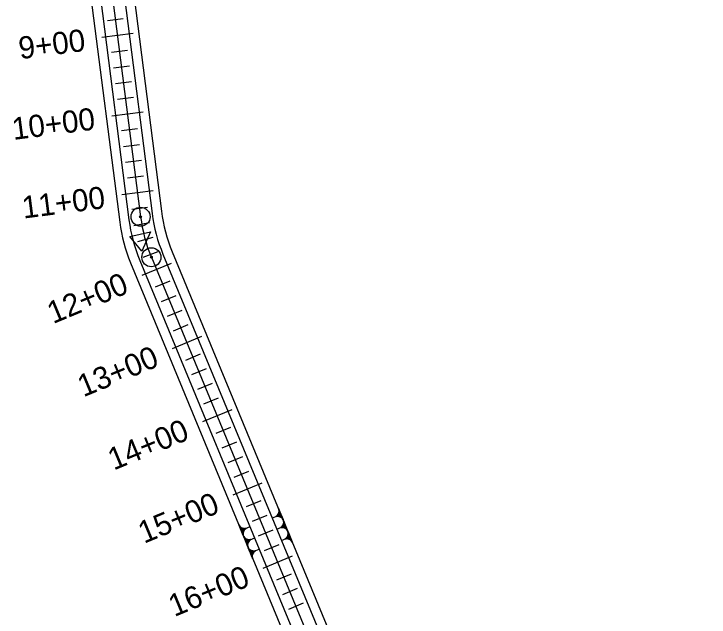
# Model space of a CAD drawing. Extents: x 6943757 to 6978036, y 2270047 to 2282448.
# Drawn here: x 6954577 to 6955453, y 2278909 to 2279670 of the extents above; entities that cross this region are included whole.
import ezdxf

# ---------------------------------------------------------------- set-up
doc = ezdxf.new("R2010")
doc.units = 0
for name, color, linetype in [('C-ALGN-MAJR', 7, 'Continuous'), ('C-ALGN-MARK', 7, 'Continuous'), ('C-ALGN-SYMB', 7, 'Continuous'), ('DESIGN', 7, 'Continuous')]:
    doc.layers.add(name, color=color, linetype=linetype)

msp = doc.modelspace()

# ---------------------------------------------------------------- linework, layer by layer
at = {"layer": 'C-ALGN-MARK'}
for points in [[(6954714.76, 2279663.5), (6954694.92, 2279660.97)], [(6954727.21, 2279644.93), (6954687.53, 2279639.87)], [(6954719.82, 2279623.83), (6954699.98, 2279621.29)], [(6954722.35, 2279603.99), (6954702.51, 2279601.46)], [(6954724.88, 2279584.15), (6954705.04, 2279581.62)], [(6954727.41, 2279564.31), (6954707.57, 2279561.78)], [(6954739.86, 2279545.73), (6954700.19, 2279540.67)], [(6954732.48, 2279524.63), (6954712.64, 2279522.1)], [(6954735.01, 2279504.79), (6954715.17, 2279502.26)], [(6954737.54, 2279484.95), (6954717.7, 2279482.42)], [(6954740.07, 2279465.11), (6954720.23, 2279462.58)], [(6954752.52, 2279446.54), (6954712.84, 2279441.48)], [(6954745.13, 2279425.43), (6954725.29, 2279422.9)], [(6954747.82, 2279406.1), (6954728.13, 2279402.62)], [(6954752.06, 2279387.59), (6954732.81, 2279382.16)], [(6954758.13, 2279369.6), (6954739.52, 2279362.27)], [(6954774.92, 2279355.08), (6954737.96, 2279339.79)], [(6954773.33, 2279332.78), (6954754.85, 2279325.14)], [(6954780.97, 2279314.3), (6954762.49, 2279306.65)], [(6954788.62, 2279295.82), (6954770.14, 2279288.17)], [(6954796.26, 2279277.34), (6954777.78, 2279269.69)], [(6954813.15, 2279262.68), (6954776.19, 2279247.39)], [(6954811.55, 2279240.38), (6954793.07, 2279232.73)], [(6954819.2, 2279221.89), (6954800.72, 2279214.25)], [(6954826.84, 2279203.41), (6954808.36, 2279195.77)], [(6954834.49, 2279184.93), (6954816.01, 2279177.29)], [(6954851.38, 2279170.27), (6954814.41, 2279154.98)], [(6954849.78, 2279147.97), (6954831.3, 2279140.33)], [(6954857.43, 2279129.49), (6954838.95, 2279121.84)], [(6954865.07, 2279111.01), (6954846.59, 2279103.36)], [(6954872.72, 2279092.53), (6954854.24, 2279084.88)], [(6954889.6, 2279077.87), (6954852.64, 2279062.58)], [(6954888.01, 2279055.57), (6954869.53, 2279047.92)], [(6954895.65, 2279037.08), (6954877.17, 2279029.44)], [(6954903.3, 2279018.6), (6954884.82, 2279010.96)], [(6954910.94, 2279000.12), (6954892.46, 2278992.48)], [(6954927.83, 2278985.46), (6954890.87, 2278970.17)], [(6954926.23, 2278963.16), (6954907.75, 2278955.52)], [(6954933.88, 2278944.68), (6954915.4, 2278937.03)], [(6954941.53, 2278926.2), (6954923.04, 2278918.55)]]:
    msp.add_lwpolyline(points, dxfattribs=at)
at = {"layer": 'C-ALGN-SYMB'}
msp.add_lwpolyline([(6954749.18, 2279395.03), (6954738.21, 2279370.54), (6954723.01, 2279389.11)], close=True, dxfattribs=at)
for centre, radius in [((6954736.52, 2279413.91), 12), ((6954736.52, 2279413.91), 1.2), ((6954750.1, 2279362.76), 12), ((6954750.1, 2279362.76), 1.2)]:
    msp.add_circle(centre, radius, dxfattribs=at)
at = {"layer": 'DESIGN'}
for p, q in [((6954677.4, 2280090.71), (6954762.85, 2279420.9)), ((6954665.93, 2280085.77), (6954751.15, 2279417.79)), ((6954637.26, 2280073.43), (6954721.89, 2279410.03)), ((6954651.6, 2280079.6), (6954736.52, 2279413.91)), ((6954625.8, 2280068.5), (6954710.19, 2279406.92)), ((6954750.1, 2279362.76), (6955435.68, 2277705.52)), ((6954764.73, 2279366.65), (6955445.52, 2277720.99)), ((6954776.43, 2279369.76), (6955453.39, 2277733.36)), ((6954723.77, 2279355.77), (6955417.98, 2277677.69)), ((6954735.48, 2279358.88), (6955425.85, 2277690.06)), ((6954902.65, 2279033.89), (6954913.55, 2279038.37)), ((6954928.08, 2279003.03), (6954910.65, 2279045.44)), ((6954860.39, 2279025.14), (6954877.83, 2278982.73)), ((6954874.42, 2279022.65), (6954863.3, 2279018.08)), ((6954908.35, 2279019.71), (6954919.37, 2279024.24)), ((6954880.12, 2279008.47), (6954869.11, 2279003.94)), ((6954914.05, 2279005.53), (6954925.18, 2279010.1)), ((6954885.82, 2278994.28), (6954874.92, 2278989.8))]:
    msp.add_line(p, q, dxfattribs=at)
for points in [[(6954908.66, 2279036.88), (6954909.02, 2279035.99), (6954909.35, 2279036.04), (6954908.92, 2279037.07)], [(6954908.92, 2279037.07), (6954909.35, 2279036.04), (6954909.67, 2279036.09), (6954909.23, 2279037.37)], [(6954909.23, 2279037.37), (6954909.67, 2279036.09), (6954910.13, 2279036.02), (6954909.39, 2279037.61)], [(6954909.39, 2279037.61), (6954910.13, 2279036.02), (6954910.52, 2279035.92), (6954909.63, 2279037.88)], [(6954909.63, 2279037.88), (6954910.52, 2279035.92), (6954910.77, 2279035.94), (6954909.79, 2279038.12)], [(6954909.79, 2279038.12), (6954910.77, 2279035.94), (6954911.05, 2279035.88), (6954909.95, 2279038.35)], [(6954909.95, 2279038.35), (6954911.05, 2279035.88), (6954911.26, 2279035.79), (6954910.11, 2279038.59)], [(6954910.11, 2279038.59), (6954911.26, 2279035.79), (6954911.75, 2279035.65), (6954910.31, 2279038.93)], [(6954910.31, 2279038.93), (6954911.75, 2279035.65), (6954912.06, 2279035.52), (6954910.4, 2279039.14)], [(6954910.4, 2279039.14), (6954912.06, 2279035.52), (6954912.37, 2279035.39), (6954910.56, 2279039.38)], [(6954910.53, 2279039.45), (6954912.16, 2279035.48), (6954912.92, 2279035.1), (6954910.82, 2279040)], [(6954910.56, 2279039.38), (6954912.37, 2279035.39), (6954912.58, 2279035.3), (6954910.64, 2279039.59)], [(6954910.64, 2279039.59), (6954912.68, 2279035.26), (6954913.13, 2279035.01), (6954910.83, 2279040.18)], [(6954910.88, 2279044.68), (6954916.14, 2279031.86), (6954916.46, 2279031.31), (6954910.65, 2279045.44)], [(6954910.83, 2279040.18), (6954913.13, 2279035.01), (6954913.68, 2279034.72), (6954911.02, 2279040.77)], [(6954911.04, 2279044.06), (6954915.99, 2279032.23), (6954916.14, 2279031.86), (6954910.88, 2279044.68)], [(6954911.02, 2279040.77), (6954913.68, 2279034.72), (6954914.08, 2279034.37), (6954911.1, 2279041.41)], [(6954911.13, 2279043.23), (6954915.54, 2279032.91), (6954915.99, 2279032.23), (6954911.04, 2279044.06)], [(6954911.1, 2279041.41), (6954914.08, 2279034.37), (6954914.62, 2279033.9), (6954911.18, 2279042.05)], [(6954911.16, 2279042.73), (6954915.05, 2279033.48), (6954915.54, 2279032.91), (6954911.13, 2279043.23)], [(6954911.18, 2279042.05), (6954914.62, 2279033.9), (6954915.05, 2279033.48), (6954911.16, 2279042.73)], [(6954907.15, 2279035.74), (6954907.15, 2279035.74), (6954907.44, 2279035.86), (6954907.49, 2279035.96)], [(6954907.49, 2279035.96), (6954907.44, 2279035.86), (6954907.62, 2279035.85), (6954907.56, 2279036)], [(6954907.56, 2279036), (6954907.62, 2279035.85), (6954907.84, 2279035.94), (6954907.78, 2279036.09)], [(6954907.78, 2279036.09), (6954907.84, 2279035.94), (6954907.99, 2279036), (6954907.9, 2279036.22)], [(6954907.9, 2279036.22), (6954907.99, 2279036), (6954908.16, 2279035.99), (6954908.01, 2279036.35)], [(6954908.01, 2279036.35), (6954908.16, 2279035.99), (6954908.27, 2279035.94), (6954908.12, 2279036.31)], [(6954908.04, 2279036.28), (6954908.27, 2279035.94), (6954908.59, 2279035.99), (6954908.31, 2279036.48)], [(6954908.31, 2279036.48), (6954908.59, 2279035.99), (6954908.74, 2279036.05), (6954908.47, 2279036.71)], [(6954908.47, 2279036.71), (6954908.74, 2279036.05), (6954909.02, 2279035.99), (6954908.66, 2279036.88)], [(6954916.69, 2279030.54), (6954921.96, 2279017.73), (6954922.27, 2279017.17), (6954916.46, 2279031.31)], [(6954916.86, 2279029.92), (6954921.8, 2279018.09), (6954921.96, 2279017.73), (6954916.69, 2279030.54)], [(6954916.94, 2279029.09), (6954921.35, 2279018.77), (6954921.8, 2279018.09), (6954916.86, 2279029.92)], [(6954917.05, 2279028.62), (6954920.86, 2279019.34), (6954921.35, 2279018.77), (6954916.94, 2279029.09)], [(6954916.99, 2279027.91), (6954920.43, 2279019.77), (6954920.86, 2279019.34), (6954917.05, 2279028.62)], [(6954865.97, 2279011.77), (6954860.63, 2279024.55), (6954860.39, 2279025.14), (6954866.2, 2279011.01)], [(6954865.81, 2279012.39), (6954860.86, 2279024.22), (6954860.63, 2279024.55), (6954865.97, 2279011.77)], [(6954865.72, 2279013.22), (6954861.31, 2279023.54), (6954860.86, 2279024.22), (6954865.81, 2279012.39)], [(6954865.69, 2279013.72), (6954861.8, 2279022.97), (6954861.31, 2279023.54), (6954865.72, 2279013.22)], [(6954865.67, 2279014.4), (6954862.23, 2279022.54), (6954861.8, 2279022.97), (6954865.69, 2279013.72)], [(6954865.75, 2279015.04), (6954862.77, 2279022.08), (6954862.23, 2279022.54), (6954865.67, 2279014.4)], [(6954865.83, 2279015.67), (6954863.17, 2279021.73), (6954862.77, 2279022.08), (6954865.75, 2279015.04)], [(6954866.05, 2279016.19), (6954863.72, 2279021.44), (6954863.17, 2279021.73), (6954865.83, 2279015.67)], [(6954866.21, 2279016.86), (6954864.2, 2279021.11), (6954863.72, 2279021.44), (6954866.05, 2279016.19)], [(6954866.32, 2279017), (6954864.69, 2279020.97), (6954863.93, 2279021.35), (6954866.14, 2279016.4)], [(6954866.29, 2279017.07), (6954864.48, 2279021.06), (6954864.27, 2279021.14), (6954866.21, 2279016.86)], [(6954866.45, 2279017.31), (6954864.82, 2279020.85), (6954864.48, 2279021.06), (6954866.29, 2279017.07)], [(6954866.54, 2279017.51), (6954865.18, 2279020.83), (6954864.82, 2279020.85), (6954866.45, 2279017.31)], [(6954866.74, 2279017.86), (6954865.59, 2279020.65), (6954865.18, 2279020.83), (6954866.54, 2279017.51)], [(6954866.9, 2279018.09), (6954865.77, 2279020.64), (6954865.59, 2279020.65), (6954866.74, 2279017.86)], [(6954867.06, 2279018.33), (6954866.08, 2279020.51), (6954865.77, 2279020.64), (6954866.9, 2279018.09)], [(6954867.22, 2279018.57), (6954866.33, 2279020.53), (6954866.08, 2279020.51), (6954867.06, 2279018.33)], [(6954867.46, 2279018.84), (6954866.72, 2279020.43), (6954866.33, 2279020.53), (6954867.22, 2279018.57)], [(6954867.62, 2279019.08), (6954867.18, 2279020.36), (6954866.72, 2279020.43), (6954867.46, 2279018.84)], [(6954867.93, 2279019.38), (6954867.43, 2279020.38), (6954867.18, 2279020.36), (6954867.62, 2279019.08)], [(6954868.19, 2279019.57), (6954867.83, 2279020.45), (6954867.43, 2279020.38), (6954867.93, 2279019.38)], [(6954868.35, 2279019.81), (6954868.04, 2279020.37), (6954867.83, 2279020.45), (6954868.19, 2279019.57)], [(6954868.54, 2279019.97), (6954868.26, 2279020.46), (6954868.04, 2279020.37), (6954868.35, 2279019.81)], [(6954868.84, 2279020.09), (6954868.58, 2279020.51), (6954868.26, 2279020.46), (6954868.54, 2279019.97)], [(6954868.81, 2279020.17), (6954868.69, 2279020.46), (6954868.58, 2279020.51), (6954868.73, 2279020.14)], [(6954868.95, 2279020.23), (6954868.83, 2279020.52), (6954868.69, 2279020.46), (6954868.81, 2279020.17)], [(6954869.07, 2279020.36), (6954869.01, 2279020.51), (6954868.83, 2279020.52), (6954868.95, 2279020.23)], [(6954869.29, 2279020.45), (6954869.23, 2279020.6), (6954869.01, 2279020.51), (6954869.07, 2279020.36)], [(6954869.37, 2279020.48), (6954869.38, 2279020.66), (6954869.23, 2279020.6), (6954869.29, 2279020.45)], [(6954869.7, 2279020.71), (6954869.7, 2279020.71), (6954869.38, 2279020.66), (6954869.37, 2279020.48)], [(6954912.96, 2279021.6), (6954912.96, 2279021.6), (6954913.36, 2279021.68), (6954913.22, 2279021.8)], [(6954913.22, 2279021.8), (6954913.36, 2279021.68), (6954913.4, 2279021.78), (6954913.37, 2279021.86)], [(6954913.37, 2279021.86), (6954913.4, 2279021.78), (6954913.58, 2279021.77), (6954913.49, 2279021.99)], [(6954913.49, 2279021.99), (6954913.58, 2279021.77), (6954913.83, 2279021.79), (6954913.71, 2279022.08)], [(6954913.71, 2279022.08), (6954913.83, 2279021.79), (6954913.98, 2279021.85), (6954913.86, 2279022.14)], [(6954913.86, 2279022.14), (6954913.98, 2279021.85), (6954914.05, 2279021.88), (6954913.93, 2279022.17)], [(6954913.93, 2279022.17), (6954914.05, 2279021.88), (6954914.33, 2279021.82), (6954914.12, 2279022.34)], [(6954914.12, 2279022.34), (6954914.33, 2279021.82), (6954914.55, 2279021.91), (6954914.31, 2279022.5)], [(6954914.31, 2279022.5), (6954914.55, 2279021.91), (6954914.8, 2279021.93), (6954914.47, 2279022.74)], [(6954914.47, 2279022.74), (6954914.8, 2279021.93), (6954915.16, 2279021.9), (6954914.71, 2279023.01)], [(6954914.71, 2279023.01), (6954915.16, 2279021.9), (6954915.51, 2279021.88), (6954914.97, 2279023.2)], [(6954914.97, 2279023.2), (6954915.51, 2279021.88), (6954915.94, 2279021.88), (6954915.2, 2279023.47)], [(6954915.2, 2279023.47), (6954915.94, 2279021.88), (6954916.3, 2279021.86), (6954915.44, 2279023.74)], [(6954915.44, 2279023.74), (6954916.3, 2279021.86), (6954916.58, 2279021.8), (6954915.6, 2279023.98)], [(6954915.6, 2279023.98), (6954916.58, 2279021.8), (6954916.89, 2279021.67), (6954915.76, 2279024.22)], [(6954915.76, 2279024.22), (6954916.89, 2279021.67), (6954917.14, 2279021.69), (6954915.85, 2279024.42)], [(6954915.85, 2279024.42), (6954917.14, 2279021.69), (6954917.45, 2279021.56), (6954916.05, 2279024.77)], [(6954916.05, 2279024.77), (6954917.45, 2279021.56), (6954917.87, 2279021.38), (6954916.18, 2279025.08)], [(6954916.18, 2279025.08), (6954917.87, 2279021.38), (6954918.18, 2279021.25), (6954916.37, 2279025.24)], [(6954916.37, 2279025.24), (6954918.18, 2279021.25), (6954918.46, 2279021.2), (6954916.43, 2279025.52)], [(6954916.41, 2279025.35), (6954917.97, 2279021.34), (6954918.77, 2279021.07), (6954916.56, 2279025.84)], [(6954916.43, 2279025.52), (6954918.49, 2279021.12), (6954918.94, 2279020.88), (6954916.64, 2279026.04)], [(6954916.64, 2279026.04), (6954918.94, 2279020.88), (6954919.49, 2279020.59), (6954916.83, 2279026.64)], [(6954916.83, 2279026.64), (6954919.49, 2279020.59), (6954919.89, 2279020.24), (6954916.91, 2279027.27)], [(6954916.91, 2279027.27), (6954919.89, 2279020.24), (6954920.43, 2279019.77), (6954916.99, 2279027.91)], [(6954871.79, 2278997.64), (6954866.52, 2279010.45), (6954866.2, 2279011.01), (6954872.02, 2278996.87)], [(6954921.73, 2279010.32), (6954922.88, 2279007.52), (6954923.3, 2279007.35), (6954921.93, 2279010.66)], [(6954921.93, 2279010.66), (6954923.3, 2279007.35), (6954923.65, 2279007.32), (6954922.02, 2279010.87)], [(6954922.02, 2279010.87), (6954923.65, 2279007.32), (6954923.99, 2279007.12), (6954922.18, 2279011.11)], [(6954922.15, 2279011.18), (6954923.79, 2279007.2), (6954924.54, 2279006.83), (6954922.34, 2279011.77)], [(6954922.18, 2279011.11), (6954923.99, 2279007.12), (6954924.2, 2279007.03), (6954922.27, 2279011.31)], [(6954922.5, 2279016.4), (6954927.84, 2279003.62), (6954928.08, 2279003.03), (6954922.27, 2279017.17)], [(6954922.27, 2279011.31), (6954924.28, 2279007.06), (6954924.75, 2279006.74), (6954922.42, 2279011.98)], [(6954922.42, 2279011.98), (6954924.75, 2279006.74), (6954925.3, 2279006.45), (6954922.64, 2279012.5)], [(6954922.67, 2279015.78), (6954927.62, 2279003.96), (6954927.84, 2279003.62), (6954922.5, 2279016.4)], [(6954922.64, 2279012.5), (6954925.3, 2279006.45), (6954925.7, 2279006.1), (6954922.72, 2279013.14)], [(6954922.75, 2279014.95), (6954927.17, 2279004.63), (6954927.62, 2279003.96), (6954922.67, 2279015.78)], [(6954922.72, 2279013.14), (6954925.7, 2279006.1), (6954926.24, 2279005.63), (6954922.81, 2279013.77)], [(6954922.79, 2279014.45), (6954926.67, 2279005.21), (6954927.17, 2279004.63), (6954922.75, 2279014.95)], [(6954922.81, 2279013.77), (6954926.24, 2279005.63), (6954926.67, 2279005.21), (6954922.79, 2279014.45)], [(6954871.62, 2278998.26), (6954866.67, 2279010.08), (6954866.52, 2279010.45), (6954871.79, 2278997.64)], [(6954871.54, 2278999.08), (6954867.12, 2279009.4), (6954866.67, 2279010.08), (6954871.62, 2278998.26)], [(6954871.43, 2278999.55), (6954867.61, 2279008.83), (6954867.12, 2279009.4), (6954871.54, 2278999.08)], [(6954871.48, 2279000.26), (6954868.05, 2279008.41), (6954867.61, 2279008.83), (6954871.43, 2278999.55)], [(6954871.56, 2279000.9), (6954868.58, 2279007.94), (6954868.05, 2279008.41), (6954871.48, 2279000.26)], [(6954871.65, 2279001.54), (6954868.99, 2279007.59), (6954868.58, 2279007.94), (6954871.56, 2279000.9)], [(6954871.83, 2279002.13), (6954869.54, 2279007.3), (6954868.99, 2279007.59), (6954871.65, 2279001.54)], [(6954872.05, 2279002.65), (6954869.98, 2279007.05), (6954869.54, 2279007.3), (6954871.83, 2279002.13)], [(6954872.06, 2279002.83), (6954870.5, 2279006.83), (6954869.7, 2279007.11), (6954871.92, 2279002.34)], [(6954872.11, 2279002.93), (6954870.29, 2279006.92), (6954870.01, 2279006.98), (6954872.05, 2279002.65)], [(6954872.3, 2279003.1), (6954870.6, 2279006.79), (6954870.29, 2279006.92), (6954872.11, 2279002.93)], [(6954872.43, 2279003.41), (6954871.02, 2279006.62), (6954870.6, 2279006.79), (6954872.3, 2279003.1)], [(6954872.63, 2279003.75), (6954871.33, 2279006.49), (6954871.02, 2279006.62), (6954872.43, 2279003.41)], [(6954872.72, 2279003.96), (6954871.58, 2279006.5), (6954871.33, 2279006.49), (6954872.63, 2279003.75)], [(6954872.88, 2279004.2), (6954871.9, 2279006.37), (6954871.58, 2279006.5), (6954872.72, 2279003.96)], [(6954873.04, 2279004.43), (6954872.18, 2279006.32), (6954871.9, 2279006.37), (6954872.88, 2279004.2)], [(6954873.27, 2279004.7), (6954872.53, 2279006.29), (6954872.18, 2279006.32), (6954873.04, 2279004.43)], [(6954873.51, 2279004.97), (6954872.96, 2279006.3), (6954872.53, 2279006.29), (6954873.27, 2279004.7)], [(6954873.77, 2279005.17), (6954873.32, 2279006.27), (6954872.96, 2279006.3), (6954873.51, 2279004.97)], [(6954874, 2279005.43), (6954873.67, 2279006.24), (6954873.32, 2279006.27), (6954873.77, 2279005.17)], [(6954874.16, 2279005.67), (6954873.92, 2279006.26), (6954873.67, 2279006.24), (6954874, 2279005.43)], [(6954874.35, 2279005.84), (6954874.14, 2279006.35), (6954873.92, 2279006.26), (6954874.16, 2279005.67)], [(6954874.55, 2279006), (6954874.42, 2279006.3), (6954874.14, 2279006.35), (6954874.35, 2279005.84)], [(6954874.62, 2279006.03), (6954874.5, 2279006.33), (6954874.42, 2279006.3), (6954874.55, 2279006)], [(6954874.77, 2279006.09), (6954874.64, 2279006.39), (6954874.5, 2279006.33), (6954874.62, 2279006.03)], [(6954874.99, 2279006.18), (6954874.9, 2279006.4), (6954874.64, 2279006.39), (6954874.77, 2279006.09)], [(6954875.1, 2279006.32), (6954875.07, 2279006.39), (6954874.9, 2279006.4), (6954874.99, 2279006.18)], [(6954875.25, 2279006.38), (6954875.12, 2279006.49), (6954875.07, 2279006.39), (6954875.1, 2279006.32)], [(6954875.52, 2279006.57), (6954875.52, 2279006.57), (6954875.12, 2279006.49), (6954875.25, 2279006.38)], [(6954918.77, 2279007.47), (6954918.77, 2279007.47), (6954919.1, 2279007.51), (6954919.11, 2279007.69)], [(6954919.11, 2279007.69), (6954919.1, 2279007.51), (6954919.24, 2279007.57), (6954919.18, 2279007.72)], [(6954919.18, 2279007.72), (6954919.24, 2279007.57), (6954919.47, 2279007.66), (6954919.4, 2279007.81)], [(6954919.4, 2279007.81), (6954919.47, 2279007.66), (6954919.64, 2279007.65), (6954919.52, 2279007.95)], [(6954919.52, 2279007.95), (6954919.64, 2279007.65), (6954919.79, 2279007.71), (6954919.67, 2279008.01)], [(6954919.64, 2279008.08), (6954919.89, 2279007.67), (6954920.22, 2279007.72), (6954919.93, 2279008.2)], [(6954919.67, 2279008.01), (6954919.79, 2279007.71), (6954919.89, 2279007.67), (6954919.74, 2279008.04)], [(6954919.93, 2279008.2), (6954920.22, 2279007.72), (6954920.44, 2279007.81), (6954920.12, 2279008.37)], [(6954920.12, 2279008.37), (6954920.44, 2279007.81), (6954920.65, 2279007.72), (6954920.28, 2279008.6)], [(6954920.28, 2279008.6), (6954920.65, 2279007.72), (6954921.05, 2279007.8), (6954920.55, 2279008.8)], [(6954920.55, 2279008.8), (6954921.05, 2279007.8), (6954921.3, 2279007.81), (6954920.86, 2279009.1)], [(6954920.86, 2279009.1), (6954921.3, 2279007.81), (6954921.76, 2279007.75), (6954921.02, 2279009.34)], [(6954921.02, 2279009.34), (6954921.76, 2279007.75), (6954922.14, 2279007.65), (6954921.25, 2279009.6)], [(6954921.25, 2279009.6), (6954922.14, 2279007.65), (6954922.39, 2279007.66), (6954921.41, 2279009.84)], [(6954921.41, 2279009.84), (6954922.39, 2279007.66), (6954922.7, 2279007.53), (6954921.57, 2279010.08)], [(6954921.57, 2279010.08), (6954922.7, 2279007.53), (6954922.88, 2279007.52), (6954921.73, 2279010.32)], [(6954877.6, 2278983.5), (6954872.33, 2278996.31), (6954872.02, 2278996.87), (6954877.83, 2278982.73)], [(6954877.43, 2278984.12), (6954872.48, 2278995.94), (6954872.33, 2278996.31), (6954877.6, 2278983.5)], [(6954877.35, 2278984.95), (6954872.93, 2278995.27), (6954872.48, 2278995.94), (6954877.43, 2278984.12)], [(6954877.31, 2278985.45), (6954873.43, 2278994.69), (6954872.93, 2278995.27), (6954877.35, 2278984.95)], [(6954877.29, 2278986.13), (6954873.86, 2278994.27), (6954873.43, 2278994.69), (6954877.31, 2278985.45)], [(6954877.38, 2278986.76), (6954874.4, 2278993.8), (6954873.86, 2278994.27), (6954877.29, 2278986.13)], [(6954877.46, 2278987.4), (6954874.8, 2278993.45), (6954874.4, 2278993.8), (6954877.38, 2278986.76)], [(6954877.64, 2278987.99), (6954875.35, 2278993.16), (6954874.8, 2278993.45), (6954877.46, 2278987.4)], [(6954877.83, 2278988.59), (6954875.79, 2278992.91), (6954875.35, 2278993.16), (6954877.64, 2278987.99)], [(6954877.95, 2278988.72), (6954876.31, 2278992.7), (6954875.56, 2278993.07), (6954877.66, 2278988.17)], [(6954877.92, 2278988.79), (6954876.11, 2278992.78), (6954875.9, 2278992.87), (6954877.83, 2278988.59)], [(6954878.08, 2278989.03), (6954876.42, 2278992.65), (6954876.11, 2278992.78), (6954877.92, 2278988.79)], [(6954878.17, 2278989.24), (6954876.73, 2278992.52), (6954876.42, 2278992.65), (6954878.08, 2278989.03)], [(6954878.37, 2278989.58), (6954877.22, 2278992.38), (6954876.73, 2278992.52), (6954878.17, 2278989.24)], [(6954878.53, 2278989.82), (6954877.43, 2278992.29), (6954877.22, 2278992.38), (6954878.37, 2278989.58)], [(6954878.69, 2278990.06), (6954877.71, 2278992.24), (6954877.43, 2278992.29), (6954878.53, 2278989.82)], [(6954878.85, 2278990.3), (6954877.96, 2278992.25), (6954877.71, 2278992.24), (6954878.69, 2278990.06)], [(6954879.08, 2278990.57), (6954878.34, 2278992.15), (6954877.96, 2278992.25), (6954878.85, 2278990.3)], [(6954879.24, 2278990.8), (6954878.8, 2278992.09), (6954878.34, 2278992.15), (6954879.08, 2278990.57)], [(6954879.55, 2278991.1), (6954879.13, 2278992.13), (6954878.8, 2278992.09), (6954879.24, 2278990.8)], [(6954879.82, 2278991.3), (6954879.45, 2278992.18), (6954879.13, 2278992.13), (6954879.55, 2278991.1)], [(6954880.01, 2278991.46), (6954879.73, 2278992.12), (6954879.45, 2278992.18), (6954879.82, 2278991.3)], [(6954880.17, 2278991.7), (6954879.88, 2278992.18), (6954879.73, 2278992.12), (6954880.01, 2278991.46)], [(6954880.43, 2278991.89), (6954880.21, 2278992.23), (6954879.88, 2278992.18), (6954880.17, 2278991.7)], [(6954880.46, 2278991.82), (6954880.31, 2278992.19), (6954880.21, 2278992.23), (6954880.36, 2278991.86)], [(6954880.58, 2278991.95), (6954880.49, 2278992.18), (6954880.31, 2278992.19), (6954880.46, 2278991.82)], [(6954880.7, 2278992.09), (6954880.63, 2278992.24), (6954880.49, 2278992.18), (6954880.58, 2278991.95)], [(6954880.92, 2278992.18), (6954880.86, 2278992.33), (6954880.63, 2278992.24), (6954880.7, 2278992.09)], [(6954880.99, 2278992.21), (6954881.03, 2278992.31), (6954880.86, 2278992.33), (6954880.92, 2278992.18)], [(6954881.33, 2278992.43), (6954881.33, 2278992.43), (6954881.03, 2278992.31), (6954880.99, 2278992.21)]]:
    msp.add_lwpolyline(points, close=True, dxfattribs=at)
for centre, radius, start, end in [((6954934.91, 2279439.22), 200, 187.26989, 202.47435), ((6954949.54, 2279443.1), 200, 187.26989, 202.47435), ((6954961.24, 2279446.21), 200, 187.26989, 202.47435), ((6954908.58, 2279432.23), 200, 187.26989, 202.47435), ((6954920.29, 2279435.33), 200, 187.26989, 202.47435), ((6954903.45, 2279042.56), 7.75, 298.56584, 21.92671), ((6954909.3, 2279028.32), 7.75, 22.77315, 106.13402), ((6954909.26, 2279028.42), 7.75, 298.56584, 21.92671), ((6954867.55, 2279028.13), 7.75, 202.77315, 286.13402), ((6954873.4, 2279013.89), 7.75, 118.56584, 201.92671), ((6954915.12, 2279014.18), 7.75, 22.77315, 106.13402), ((6954873.36, 2279013.99), 7.75, 202.77315, 286.13402), ((6954915.07, 2279014.29), 7.75, 298.56584, 21.92671), ((6954879.22, 2278999.75), 7.75, 118.56584, 201.92671), ((6954920.93, 2279000.04), 7.75, 22.77315, 106.13402), ((6954879.17, 2278999.86), 7.75, 202.77315, 286.13402), ((6954885.03, 2278985.61), 7.75, 118.56584, 201.92671)]:
    msp.add_arc(centre, radius, start, end, dxfattribs=at)

# ---------------------------------------------------------------- texts
at = {"layer": 'C-ALGN-MAJR'}
for s, rotation, p in [('9+00 ', 7.26989, (6954584.51, 2279612.61)), ('10+00 ', 7.26989, (6954576.18, 2279510.74)), ('11+00 ', 7.26989, (6954588.83, 2279411.54)), ('12+00 ', 22.47435, (6954626.14, 2279278.38)), ('13+00 ', 22.47435, (6954664.37, 2279185.98)), ('14+00 ', 22.47435, (6954702.59, 2279093.57)), ('15+00 ', 22.47435, (6954740.82, 2279001.17)), ('16+00 ', 22.47435, (6954779.05, 2278908.76))]:
    msp.add_text(s, height=28, rotation=rotation, dxfattribs=at).set_placement(p)

doc.saveas('drawing.dxf')
